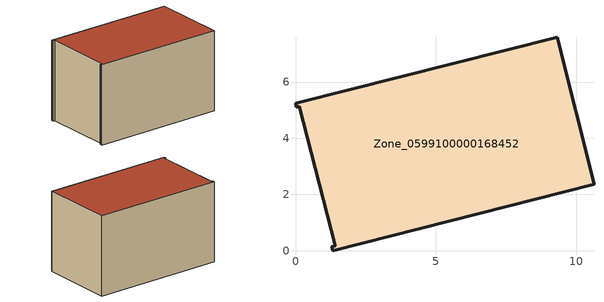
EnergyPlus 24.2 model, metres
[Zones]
Zone_0599100000168452
 floor ground (C_G): 1.42,0.17 0.14,5.14 0.03,5.11 0,5.24 9.31,7.59 10.62,2.36 1.32,0 1.28,0.13 z0
 wall outside (C_F): 1.32,0 10.62,2.36 9.31,7.59 0,5.24 0.03,5.11 0.14,5.14 1.42,0.17 1.28,0.13 1.32,0 z0:5.84
 roof outside (C_R): 0.14,5.14 1.42,0.17 1.28,0.13 1.32,0 10.62,2.36 9.31,7.59 0,5.24 0.03,5.11 z5.84
[BUILDING]
Pand.0599100000168452: North Axis=0; Terrain=City; Loads Convergence Tolerance Value=0.04; Temperature Convergence Tolerance Value=0.4; Solar Distribution=FullExterior; Maximum Number of Warmup Days=25; Minimum Number of Warmup Days=1
[Site:Location]
Rotterdam.The.Hague.AP_ZH_NLD Design_Conditions: Latitude=51.96; Longitude=4.45; Time Zone=1; Elevation=-4.5
[SITE:GROUNDTEMPERATURE:BUILDINGSURFACE]
18, 18, 18, 18, 18, 18, 18, 18, 18, 18, 18, 18
[MATERIAL] Thermal Absorptance=0.9; Solar Absorptance=0.7; Visible Absorptance=0.7
Name | Roughness | Thickness | Conductivity | Density | Specific Heat
G.TI.1975-1991 | MediumSmooth | 0.15 | 0.288461 | 540 | 1210
F.TI.1975-1991 | Rough | 0.3 | 0.230769 | 1920 | 840
R.TI.1975-1991 | MediumRough | 0.2 | 0.153846 | 1500 | 1000
[CONSTRUCTION]
C_G: G.TI.1975-1991
C_F: F.TI.1975-1991
C_R: R.TI.1975-1991
[ZONE]
Zone_0599100000168452: Type=1; Multiplier=1; Ceiling Height=Autocalculate; Volume=Autocalculate; Floor Area=autocalculate; Part of Total Floor Area=Yes
[ZONEINFILTRATION:DESIGNFLOWRATE]
Infil_Zone_0599100000168452: Zone or ZoneList or Space or SpaceList=Zone_0599100000168452; Schedule=AlwaysOn; Design Flow Rate Calculation Method=Flow/Area; Flow Rate per Floor Area=0.003; Constant Term Coefficient=1; Temperature Term Coefficient=0; Velocity Term Coefficient=0; Velocity Squared Term Coefficient=0
[HVACTEMPLATE:ZONE:IDEALLOADSAIRSYSTEM]
Zone_0599100000168452: Maximum Heating Supply Air Temperature=50; Minimum Cooling Supply Air Temperature=13; Maximum Heating Supply Air Humidity Ratio=0.0156; Minimum Cooling Supply Air Humidity Ratio=0.0077; Heating Limit=NoLimit; Cooling Limit=NoLimit; Dehumidification Control Type=ConstantSensibleHeatRatio; Cooling Sensible Heat Ratio=0.7; Dehumidification Setpoint=60; Humidification Control Type=None; Humidification Setpoint=30; Outdoor Air Method=None; Outdoor Air Flow Rate per Person=0.00944; Outdoor Air Flow Rate per Zone Floor Area=0; Outdoor Air Flow Rate per Zone=0; Demand Controlled Ventilation Type=None; Outdoor Air Economizer Type=NoEconomizer; Heat Recovery Type=None; Sensible Heat Recovery Effectiveness=0.7; Latent Heat Recovery Effectiveness=0.65
[ZONECONTROL:THERMOSTAT]
ThermostatControl_Zone_0599100000168452: Zone or ZoneList=Zone_0599100000168452; Control Type Schedule=DualSetpointControlType; Control 1=Thermostat_Zone_0599100000168452; Temperature Difference Between Cutout And Setpoint=0
[THERMOSTATSETPOINT:DUALSETPOINT]
Thermostat_Zone_0599100000168452: Heating Setpoint Temperature Schedule=HeatingSetpoint_Zone_0599100000168452; Cooling Setpoint Temperature Schedule=CoolingSetpoint_Zone_0599100000168452
[SCHEDULE:COMPACT]
HeatingSetpoint_Zone_0599100000168452: Through: 12/31, For: AllDays, Until: 24:00, 21
CoolingSetpoint_Zone_0599100000168452: Through: 12/31, For: AllDays, Until: 24:00, 24
DualSetpointControlType: Through: 12/31, For: AllDays, Until: 24:00, 4
AlwaysOn: Through: 12/31, For: AllDays, Until: 24:00, 1
